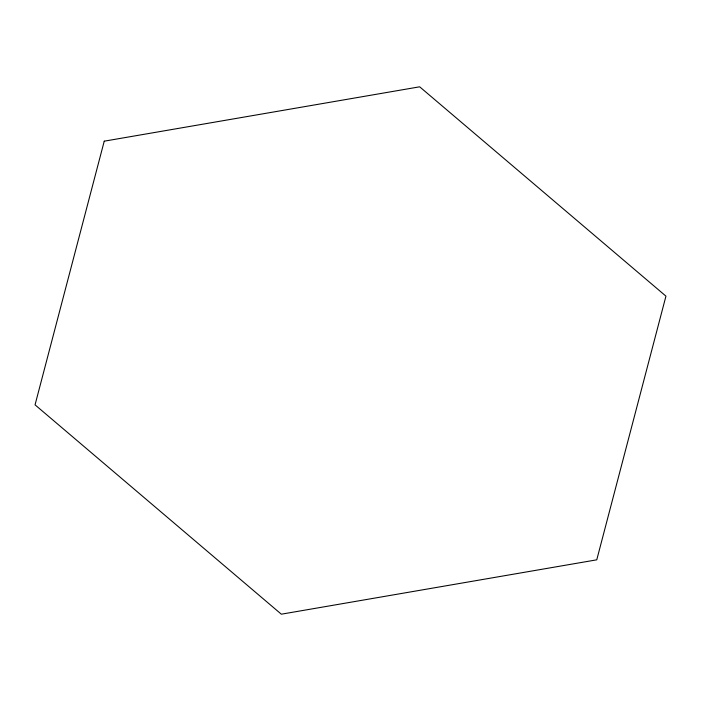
<?xml version="1.0" encoding="UTF-8"?>
<svg xmlns="http://www.w3.org/2000/svg" width="701" height="701" viewBox="0 0 701 701"><rect width="100%" height="100%" fill="white"/><g stroke="black" fill="none" stroke-linecap="round" stroke-linejoin="round"><path stroke-width="1.05" d="M104.239 141.173L35.05 404.854L281.329 614.19L596.761 559.827L665.95 296.146L419.671 86.81L104.239 141.173"/></g></svg>
